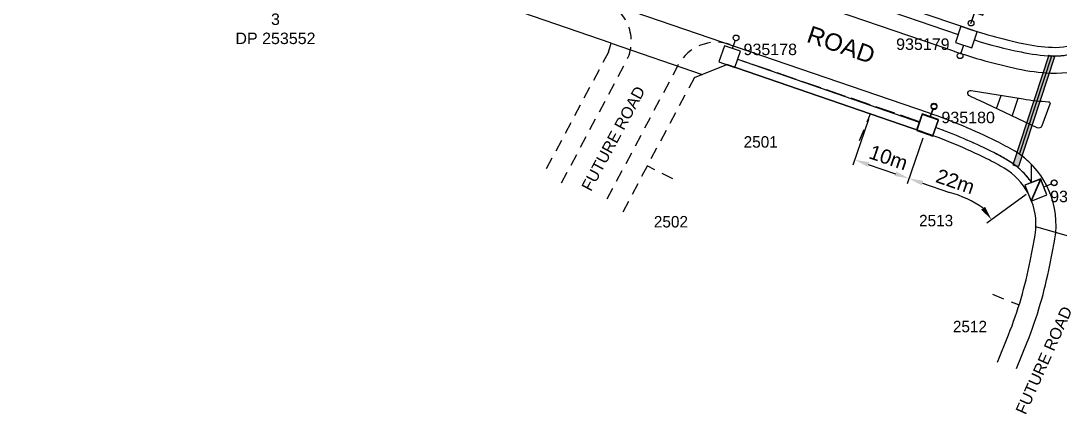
# Model space of a CAD drawing. Header units: metres. Extents: x 305550 to 306428, y 6276370 to 6276957.
# Drawn here: x 305936.1 to 306117.4, y 6276379.2 to 6276447.9 of the extents above; entities that cross this region are included whole.
import ezdxf
from ezdxf.enums import TextEntityAlignment as Align

# ---------------------------------------------------------------- set-up
doc = ezdxf.new("R2010")
doc.units = ezdxf.units.M
doc.header["$LTSCALE"] = 0.7
doc.linetypes.add('Dash', pattern=[5, 3, -2])
doc.linetypes.add('IE Trench LV', pattern=[6.5, 5, -1.5])
doc.layers.get('0').update_dxf_attribs({"color": 6})
for name, color, linetype in [('_User Miscellaneous1', 3, 'Continuous'), ('_User Miscellaneous11', 7, 'Continuous'), ('_User Miscellaneous3', 11, 'Continuous'), ('_User Miscellaneous7', 150, 'Continuous'), ('_User Miscellaneous8', 7, 'Continuous'), ('_User Miscellaneous9', 8, 'Continuous'), ('Cadastre Developer_SP_NEW', 4, 'Continuous'), ('Cadastre Roads_SP_NEW', 8, 'Continuous'), ('Duct_SP_NEW', 2, 'Continuous'), ('Mains_LV_NEW_R6', 2, 'Continuous'), ('Mains_LV_NEW_T84', 2, 'Continuous'), ('SupportsUG_SP_LV_SL_NEW', 2, 'Continuous'), ('Trench_SP_NEW', 2, 'Continuous')]:
    doc.layers.add(name, color=color, linetype=linetype)
doc.layers.add('_User Miscellaneous5', color=7, linetype='Continuous', lineweight=35)
doc.layers.add('_User Notes', color=7, linetype='Continuous', plot=False)
doc.styles.add('ARIAL', font='arial.ttf', dxfattribs={"height": 2})
doc.styles.add('ARIAL 2.5', font='arial.ttf', dxfattribs={"height": 2.5})
doc.styles.add('ARIAL 3.0', font='arial.ttf', dxfattribs={"height": 3})
doc.styles.add('Dot', font='dotfont.shx', dxfattribs={"height": 2})
doc.styles.add('POLE_LABEL', font='arial.ttf')
doc.styles.add('SL_LABEL', font='arial.ttf')
doc.styles.get("Standard").update_dxf_attribs({"font": 'arial.ttf'})
doc.styles.add('style1', font='iso3098b.shx')
doc.linetypes.add('Cable New UG', pattern='A,8,-1,["x",style1,S=3.5,R=0,X=0.35,Y=-1],-3.5', length=12.5)
doc.linetypes.add('Cable Z', pattern='A,8,-1,["Z",Standard,S=2.5,R=0,X=0.35,Y=-1.25],-3.5', length=12.5)
doc.linetypes.add('IE Trench HV', pattern='A,8,-2,["/",style1,S=2.5,R=0,X=0.1,Y=-1],-4.5', length=14.5)
doc.dimstyles.new('DIM 1000', dxfattribs={"dimtxt": 2.5, "dimasz": 2.5, "dimexe": 1, "dimexo": 1, "dimgap": 1, "dimtad": 1, "dimdec": 0, "dimzin": 0, "dimdsep": 46, "dimtxsty": 'ARIAL 2.5', "dimcen": 1, "dimclrd": 3, "dimclre": 3, "dimclrt": 7, "dimadec": 0, "dimazin": 0, "dimtfac": 1, "dimtdec": 0, "dimtix": 1, "dimtmove": 0, "dimatfit": 3, "dimfxl": 1, "dimtolj": 1, "dimtzin": 0, "dimarcsym": 0})

# ---------------------------------------------------------------- blocks, each defined once
blk = doc.blocks.new('*U130')
at = {"layer": '_User Miscellaneous7', "lineweight": -3}
for points in [[(-0.02, 2.96), (-0.02, 4.41)], [(-1.51, 2.96), (1.48, -0.03)]]:
    blk.add_lwpolyline(points, dxfattribs=at)
blk.add_lwpolyline([(-1.51, -0.01), (1.46, -0.01), (1.46, 2.96), (-1.51, 2.96)], close=True, dxfattribs=at)
blk.add_circle((-0.02, 4.91), 0.5, dxfattribs=at)
at = {"layer": '_User Miscellaneous8', "color": 2, "lineweight": -3}
blk.add_lwpolyline([(-1.49, 0), (1.49, 0), (1.49, 2.97), (-1.49, 2.97)], close=True, dxfattribs=at)
at = {"layer": '_User Miscellaneous9', "color": 2, "lineweight": -3}
blk.add_lwpolyline([(-1.49, 2.97), (1.5, -0.01)], dxfattribs=at)
at = {"style": 'POLE_LABEL', "flags": 9}
blk.add_attdef('STRUCTURE_PLANT_NUMBER', text='', height=0.2, dxfattribs=at).set_placement((1.64, 1.73), align=Align.MIDDLE_LEFT)
for tag, flags, p in [('STREET_CODE', 9, (1.64, 1.49)), ('OWNED_BY', 9, (1.64, 1.09)), ('OPERATED_BY', 9, (1.64, 0.89)), ('STATE', 9, (1.64, 0.49)), ('COLUMN_TYPE', 9, (1.64, 1.29)), ('MAINTAINED_BY', 9, (1.64, 0.69)), ('USAGE', 9, (1.64, 0.29)), ('LEGEND', 9, (1.64, 0.09)), ('SUBURB', 9, (1.64, -0.31)), ('STREETNAME', 9, (1.64, -0.51)), ('Z', 1, (1.64, -1.31)), ('PARENT', 9, (1.64, -0.11)), ('LOCATION', 9, (1.64, -0.71)), ('NOTES', 9, (1.64, -0.91)), ('LABEL_ALIGNMENT', 9, (1.64, -1.11))]:
    blk.add_attdef(tag, text='', height=0.2, dxfattribs=dict(flags=flags)).set_placement(p, align=Align.MIDDLE_LEFT)
at = {"layer": '_User Miscellaneous5', "style": 'ARIAL', "flags": 8}
blk.add_attdef('ASSET_NUM', text='', height=2, dxfattribs=at).set_placement((2, 3.49), align=Align.MIDDLE_LEFT)
blk = doc.blocks.new('*U39')
at = {"layer": '_User Miscellaneous8', "color": 2}
blk.add_line((0, 0), (0, 1.45), dxfattribs=at)
blk.add_circle((0, 1.95), 0.5, dxfattribs=at)
for tag, p, flags in [('Z', (0, 0), 1), ('OPERATED_BY', (0, -9.61), 9)]:
    blk.add_attdef(tag, p, '', height=0.2, dxfattribs=dict(flags=flags))
at = {"style": 'SL_LABEL', "flags": 9}
blk.add_attdef('STREET_CODE', text='', height=0.2, dxfattribs=at).set_placement((0, -0.2), align=Align.MIDDLE_LEFT)
at = {"flags": 9}
for tag, p in [('CONSTRUCTED_VOLTAGE', (0, -0.4)), ('CONTROL_TYPE', (0, -0.6)), ('OPERATING_VOLTAGE', (0, -1.4)), ('ORIENTATION', (0, -1.6)), ('OWNED_BY', (0, -1.8)), ('LANTERN_PURPOSE', (0, -0.8)), ('LANTERN_TYPE', (0, -1)), ('NO_PHASES', (0, -1.2)), ('STATE', (0, -2)), ('CEXIST', (0, -2.4)), ('CNEW', (0, -2.6)), ('CNUMBER', (0, -2.8)), ('CREMOVE', (0, -3)), ('CREPLACE', (0, -3.2)), ('USAGE', (0, -2.2)), ('LKINGHEIGHT', (0, -3.4)), ('LBRACKET', (0, -3.6)), ('LBRACKETVOCAB', (0, -3.8)), ('LCATEGORY', (0, -4)), ('LCHARGE1', (0, -4.2)), ('LCHARGE1PERCENT', (0, -4.4)), ('LCHARGE2', (0, -4.6)), ('LCHARGE2PERCENT', (0, -4.8)), ('LCHARGE3', (0, -5)), ('LCHARGE3PERCENT', (0, -5.2)), ('LEXIST', (0, -5.4)), ('LLAMP', (0, -5.6)), ('LLAMPVOCAB', (0, -5.8)), ('LMAST', (0, -6)), ('LMASTVOCAB', (0, -6.2)), ('LNEW', (0, -6.4)), ('LANTNUMBER', (0, -6.6)), ('LOUTREACH', (0, -7)), ('LOUTREACHVOCAB', (0, -7.2)), ('SUBURB', (0, -8.6)), ('STREETNAME', (0, -8.8)), ('LRATECODE', (0, -7.4)), ('LREMOVE', (0, -7.6)), ('LREPLACE', (0, -7.8)), ('LTYPE', (0, -8)), ('LTYPEVOCAB', (0, -8.2)), ('LEGEND', (0, -8.4)), ('LOCATION', (0, -9)), ('NOTES', (0, -9.2)), ('MAINTAINED_BY', (0, -9.86))]:
    blk.add_attdef(tag, text='', height=0.2, dxfattribs=at).set_placement(p, align=Align.MIDDLE_LEFT)
at = {"layer": '_User Notes', "style": 'SL_LABEL', "flags": 8}
blk.add_attdef('ASSET_NUM', text='', height=2.5, dxfattribs=at).set_placement((2, 2), align=Align.MIDDLE_LEFT)
at = {"layer": '_User Notes', "flags": 8}
blk.add_attdef('LNUMBER', text='', height=2.5, dxfattribs=at).set_placement((1.2, -2.8), align=Align.MIDDLE_LEFT)
blk = doc.blocks.new('*U129')
at = {"layer": '_User Miscellaneous7', "lineweight": -3}
blk.add_lwpolyline([(0.04, 2.86), (0.04, 4.31)], dxfattribs=at)
blk.add_lwpolyline([(-1.44, -0.11), (1.53, -0.11), (1.53, 2.86), (-1.44, 2.86)], close=True, dxfattribs=at)
blk.add_circle((0.04, 4.81), 0.5, dxfattribs=at)
at = {"layer": '_User Miscellaneous8', "color": 2, "lineweight": -3}
blk.add_lwpolyline([(-1.49, 0), (1.49, 0), (1.49, 2.97), (-1.49, 2.97)], close=True, dxfattribs=at)
at = {"style": 'POLE_LABEL', "flags": 9}
blk.add_attdef('STRUCTURE_PLANT_NUMBER', text='', height=0.2, dxfattribs=at).set_placement((1.64, 1.73), align=Align.MIDDLE_LEFT)
for tag, flags, p in [('STREET_CODE', 9, (1.64, 1.49)), ('OWNED_BY', 9, (1.64, 1.09)), ('OPERATED_BY', 9, (1.64, 0.89)), ('STATE', 9, (1.64, 0.49)), ('COLUMN_TYPE', 9, (1.64, 1.29)), ('MAINTAINED_BY', 9, (1.64, 0.69)), ('USAGE', 9, (1.64, 0.29)), ('LEGEND', 9, (1.64, 0.09)), ('SUBURB', 9, (1.64, -0.31)), ('STREETNAME', 9, (1.64, -0.51)), ('Z', 1, (1.64, -1.31)), ('PARENT', 9, (1.64, -0.11)), ('LOCATION', 9, (1.64, -0.71)), ('NOTES', 9, (1.64, -0.91)), ('LABEL_ALIGNMENT', 9, (1.64, -1.11))]:
    blk.add_attdef(tag, text='', height=0.2, dxfattribs=dict(flags=flags)).set_placement(p, align=Align.MIDDLE_LEFT)
at = {"layer": '_User Miscellaneous5', "style": 'ARIAL', "flags": 8}
blk.add_attdef('ASSET_NUM', text='', height=2, dxfattribs=at).set_placement((2, 3.49), align=Align.MIDDLE_LEFT)
blk = doc.blocks.new('*D184')
at = {"layer": '_User Miscellaneous3', "color": 3, "lineweight": -2, "transparency": 16777216}
for p, q in [((306084, 6276430.66), (306081.25, 6276422.67)), ((306093.46, 6276427.41), (306090.71, 6276419.42)), ((306083.94, 6276422.8), (306088.67, 6276421.18))]:
    blk.add_line(p, q, dxfattribs=at)
at = {"layer": '_User Miscellaneous3', "color": 3, "transparency": 16777216}
for points in [[(306084.08, 6276423.2), (306083.81, 6276422.41), (306081.58, 6276423.62)], [(306088.81, 6276421.57), (306088.54, 6276420.79), (306091.03, 6276420.37)]]:
    blk.add_solid(points, dxfattribs=at)
at = {"layer": 'Defpoints', "color": 0, "transparency": 16777216}
for p in [(306084.32, 6276431.61), (306093.78, 6276428.35), (306091.03, 6276420.37)]:
    blk.add_point(p, dxfattribs=at)
at = {"layer": '_User Miscellaneous3', "color": 7, "transparency": 16777216, "insert": (306087.47, 6276424), "char_height": 2.5, "attachment_point": 5, "rotation": 341.0258, "style": 'ARIAL 2.5'}
blk.add_mtext('\\A1;10m', dxfattribs=at)
blk = doc.blocks.new('*U212')
at = {"layer": '_User Miscellaneous7', "lineweight": -3}
blk.add_lwpolyline([(0, 2.97), (0, 4.42)], dxfattribs=at)
blk.add_lwpolyline([(-1.49, 0), (1.48, 0), (1.48, 2.97), (-1.49, 2.97)], close=True, dxfattribs=at)
blk.add_circle((0, 4.92), 0.5, dxfattribs=at)
at = {"layer": '_User Miscellaneous8', "color": 2, "lineweight": -3}
blk.add_lwpolyline([(-1.49, 0), (1.48, 0), (1.48, 2.97), (-1.49, 2.97)], close=True, dxfattribs=at)
at = {"style": 'POLE_LABEL', "flags": 9}
blk.add_attdef('STRUCTURE_PLANT_NUMBER', text='', height=0.2, dxfattribs=at).set_placement((1.64, 1.73), align=Align.MIDDLE_LEFT)
for tag, flags, p in [('STREET_CODE', 9, (1.64, 1.48)), ('OWNED_BY', 9, (1.64, 1.09)), ('OPERATED_BY', 9, (1.64, 0.89)), ('STATE', 9, (1.64, 0.49)), ('COLUMN_TYPE', 9, (1.64, 1.29)), ('MAINTAINED_BY', 9, (1.64, 0.69)), ('USAGE', 9, (1.64, 0.29)), ('LEGEND', 9, (1.64, 0.09)), ('SUBURB', 9, (1.64, -0.31)), ('STREETNAME', 9, (1.64, -0.51)), ('Z', 1, (1.64, -1.31)), ('PARENT', 9, (1.64, -0.11)), ('LOCATION', 9, (1.64, -0.71)), ('NOTES', 9, (1.64, -0.91)), ('LABEL_ALIGNMENT', 9, (1.64, -1.11))]:
    blk.add_attdef(tag, text='', height=0.2, dxfattribs=dict(flags=flags)).set_placement(p, align=Align.MIDDLE_LEFT)
at = {"layer": '_User Miscellaneous5', "style": 'ARIAL', "flags": 8}
blk.add_attdef('ASSET_NUM', text='', height=2, dxfattribs=at).set_placement((2, 3.49), align=Align.MIDDLE_LEFT)
blk = doc.blocks.new('*U292')
at = {"layer": '_User Miscellaneous7', "lineweight": -3}
blk.add_lwpolyline([(0, -3.03), (0, -1.58)], dxfattribs=at)
blk.add_lwpolyline([(-1.49, -6), (1.49, -6), (1.49, -3.03), (-1.49, -3.03)], close=True, dxfattribs=at)
blk.add_circle((0, -1.08), 0.5, dxfattribs=at)
at = {"layer": '_User Miscellaneous8', "color": 2, "lineweight": -3}
blk.add_lwpolyline([(-1.49, 0), (1.49, 0), (1.49, 2.97), (-1.49, 2.97)], close=True, dxfattribs=at)
at = {"style": 'POLE_LABEL', "flags": 9}
blk.add_attdef('STRUCTURE_PLANT_NUMBER', text='', height=0.2, dxfattribs=at).set_placement((1.64, 1.73), align=Align.MIDDLE_LEFT)
for tag, flags, p in [('STREET_CODE', 9, (1.64, 1.49)), ('OWNED_BY', 9, (1.64, 1.09)), ('OPERATED_BY', 9, (1.64, 0.89)), ('STATE', 9, (1.64, 0.49)), ('COLUMN_TYPE', 9, (1.64, 1.29)), ('MAINTAINED_BY', 9, (1.64, 0.69)), ('USAGE', 9, (1.64, 0.29)), ('LEGEND', 9, (1.64, 0.09)), ('SUBURB', 9, (1.64, -0.31)), ('STREETNAME', 9, (1.64, -0.51)), ('Z', 1, (1.64, -1.31)), ('PARENT', 9, (1.64, -0.11)), ('LOCATION', 9, (1.64, -0.71)), ('NOTES', 9, (1.64, -0.91)), ('LABEL_ALIGNMENT', 9, (1.64, -1.11))]:
    blk.add_attdef(tag, text='', height=0.2, dxfattribs=dict(flags=flags)).set_placement(p, align=Align.MIDDLE_LEFT)
at = {"layer": '_User Miscellaneous5', "style": 'ARIAL', "flags": 8}
blk.add_attdef('ASSET_NUM', text='', height=2, dxfattribs=at).set_placement((2, 3.49), align=Align.MIDDLE_LEFT)
blk = doc.blocks.new('*D214')
at = {"layer": '_User Miscellaneous1', "color": 3, "lineweight": -2, "transparency": 16777216}
for p, q in [((306082.97, 6276453.86), (306084.88, 6276459.41)), ((306101.07, 6276452.79), (306086.92, 6276457.65)), ((306101.85, 6276447.37), (306103.76, 6276452.92))]:
    blk.add_line(p, q, dxfattribs=at)
at = {"layer": '_User Miscellaneous1', "color": 3, "transparency": 16777216}
for points in [[(306087.05, 6276458.05), (306086.78, 6276457.26), (306084.55, 6276458.47)], [(306101.2, 6276453.18), (306100.93, 6276452.39), (306103.43, 6276451.98)]]:
    blk.add_solid(points, dxfattribs=at)
at = {"layer": 'Defpoints', "color": 0, "transparency": 16777216}
for p in [(306084.55, 6276458.47), (306082.64, 6276452.91), (306101.52, 6276446.42)]:
    blk.add_point(p, dxfattribs=at)
at = {"layer": '_User Miscellaneous1', "color": 7, "transparency": 16777216, "insert": (306093.86, 6276457.67), "char_height": 2.5, "attachment_point": 5, "rotation": 341.0269, "style": 'ARIAL 2.5'}
blk.add_mtext('\\A1;20m', dxfattribs=at)

msp = doc.modelspace()

# ---------------------------------------------------------------- hatches: boundary and pattern name
at = {"layer": '_User Miscellaneous11'}
h = msp.add_hatch(color=256, dxfattribs=at)
h.dxf.hatch_style = 1
h.paths.add_polyline_path([(306116.43, 6276441.57), (306115.44, 6276441.89), (306109.17, 6276422.74), (306110.15, 6276422.42)])

# ---------------------------------------------------------------- linework, layer by layer
at = {"layer": '_User Miscellaneous3', "color": 3}
for p, q in [((306093.46, 6276427.41), (306090.71, 6276419.42)), ((306093.4, 6276419.55), (306098.13, 6276417.93)), ((306111.46, 6276417.54), (306104.64, 6276412.57))]:
    msp.add_line(p, q, dxfattribs=at)
msp.add_arc((306092.67, 6276398.75), 19.94, 55.4728, 74.1167, dxfattribs=at)
for points in [[(306093.53, 6276419.95), (306093.26, 6276419.16), (306091.04, 6276420.37)], [(306104.31, 6276415.42), (306103.63, 6276414.93), (306105.44, 6276413.16)]]:
    msp.add_solid(points, dxfattribs=at)
at = {"layer": 'Cadastre Developer_SP_NEW'}
for p, q in [((306066.72, 6276458.38), (306101.52, 6276446.43)), ((306038.64, 6276442.41), (306039.11, 6276443.97)), ((306053.62, 6276437.98), (306059.29, 6276440.21))]:
    msp.add_line(p, q, dxfattribs=at)
at = {"layer": 'Cadastre Developer_SP_NEW', "linetype": 'Dash'}
for p, q in [((306038.64, 6276442.41), (306027.37, 6276421.24)), ((306082.41, 6276426.98), (306084.32, 6276431.61)), ((306049.88, 6276420.32), (306045.4, 6276422.55)), ((306105.59, 6276400.17), (306110.25, 6276398.31))]:
    msp.add_line(p, q, dxfattribs=at)
at = {"layer": 'Cadastre Developer_SP_NEW'}
msp.add_lwpolyline([(306039.11, 6276443.97), (305929.2, 6276481.74)], dxfattribs=at)
at = {"layer": 'Cadastre Developer_SP_NEW', "flags": 128}
for points in [[(306039.11, 6276443.97), (306054.98, 6276438.52)], [(306134.42, 6276405.85), (306113.19, 6276411.9)]]:
    msp.add_lwpolyline(points, dxfattribs=at)
msp.add_lwpolyline([(306113.19, 6276411.9, 0.27274), (306107.62, 6276422.16)], format="xyb", dxfattribs=at)
at = {"layer": 'Cadastre Developer_SP_NEW'}
msp.add_lwpolyline([(306106.49, 6276388.31), (306108.41, 6276393.12, 0.046732), (306112.17, 6276405.92), (306112.99, 6276410.11, 0.03938), (306113.19, 6276411.9)], format="xyb", dxfattribs=at)
for centre, radius, start, end in [((306131.14, 6276537.22), 95.5, 251.0352, 257.7811), ((306117.38, 6276473.7), 30.5, 257.7811, 267.4114), ((306116.48, 6276453.72), 10.5, 267.4114, 296.0496)]:
    msp.add_arc(centre, radius, start, end, dxfattribs=at)
at = {"layer": 'Cadastre Roads_SP_NEW', "flags": 128}
for points in [[(306170.89, 6276483.28), (306225.45, 6276548.11, 0.035915), (306246.52, 6276577.14), (306270, 6276614.92, 0.410925), (306267.66, 6276625.21), (306192.88, 6276672.84, 0.409746), (306182.59, 6276670.64, -0.000892), (306180.61, 6276667.66), (306129.18, 6276590.19, 0.007102), (306113.87, 6276566.4), (306081.25, 6276514.11, 0.063272), (306065.88, 6276480.71), (306060.47, 6276463.49, 0.406595), (306065.18, 6276454.15), (306098.64, 6276442.65, 0.029443), (306109.97, 6276439.49, 0.042045), (306115.8, 6276438.73, 0.125612), (306123.06, 6276440.24, -0.076543), (306127.57, 6276441.64, 0.113962), (306135.94, 6276444.95, 0.035074), (306140.87, 6276448.88, 0.032012), (306149.72, 6276458.12, 0.00006), (306149.72, 6276458.12)], [(306116.63, 6276410.92, 0.288209), (306109.42, 6276425.16)], [(306109.82, 6276387.2), (306111.66, 6276391.82, 0.046732), (306115.6, 6276405.25), (306116.42, 6276409.44, 0.025024), (306116.63, 6276410.92)]]:
    msp.add_lwpolyline(points, format="xyb", dxfattribs=at)
at = {"layer": 'Cadastre Roads_SP_NEW', "linetype": 'Dash', "flags": 128}
for points in [[(306030.47, 6276419.62), (306041.73, 6276440.76, 0.461463), (306037.55, 6276451.38)], [(306059.87, 6276443.71, 0.368491), (306050.81, 6276440.15), (306037.83, 6276415.78)]]:
    msp.add_lwpolyline(points, format="xyb", dxfattribs=at)
at = {"layer": 'Cadastre Roads_SP_NEW', "flags": 128}
msp.add_lwpolyline([(306115.36, 6276433.75, -0.506556), (306115.63, 6276433.34), (306114.21, 6276429.52, -0.43966), (306113.39, 6276429.19), (306103.33, 6276433.94, 0.00319), (306101.59, 6276434.75, -0.874815), (306101.88, 6276435.7), (306110.93, 6276434.22, 0.027847)], format="xyb", close=True, dxfattribs=at)
for points in [[(306106.3, 6276432.54), (306107.09, 6276434.85)], [(306109.03, 6276431.25), (306110.09, 6276434.36)]]:
    msp.add_lwpolyline(points, dxfattribs=at)
at = {"layer": 'Duct_SP_NEW'}
for p, q in [((306115.44, 6276441.89), (306109.17, 6276422.74)), ((306115.44, 6276441.89), (306115.94, 6276441.73)), ((306116.43, 6276441.57), (306110.15, 6276422.42)), ((306116.43, 6276441.57), (306115.94, 6276441.73)), ((306109.17, 6276422.74), (306109.66, 6276422.58)), ((306110.15, 6276422.42), (306109.66, 6276422.58))]:
    msp.add_line(p, q, dxfattribs=at)
at = {"layer": 'Mains_LV_NEW_R6', "linetype": 'Cable Z', "flags": 128}
for points in [[(306112.41, 6276422.81, 0.045463), (306110.33, 6276424.57), (306115.94, 6276441.73, 0.065859), (306119.07, 6276442, 0.059263), (306121.75, 6276442.94, -0.076543), (306127.12, 6276444.61, 0.095395), (306133.19, 6276446.75)], [(306112.43, 6276419.64, 0.083924), (306109.23, 6276422.93, 0.026165), (306105.31, 6276425.13, 0.026759), (306095.67, 6276429.27)]]:
    msp.add_lwpolyline(points, format="xyb", dxfattribs=at)
msp.add_lwpolyline([(306092.87, 6276430.13), (306061.17, 6276441.13)], dxfattribs=at)
at = {"layer": 'Mains_LV_NEW_T84', "linetype": 'Cable New UG', "flags": 128}
msp.add_lwpolyline([(306112.42, 6276419.66), (306112.41, 6276422.81)], dxfattribs=at)
at = {"layer": 'Trench_SP_NEW', "linetype": 'IE Trench HV', "flags": 128}
msp.add_lwpolyline([(306067.64, 6276456.48), (306099.64, 6276445.49)], dxfattribs=at)
at = {"layer": 'Trench_SP_NEW', "linetype": 'IE Trench LV', "flags": 128}
for points in [[(306115.94, 6276441.73, 0.071818), (306119.35, 6276442.07, 0.053313), (306121.75, 6276442.94, -0.076543), (306127.12, 6276444.61, 0.095395), (306133.19, 6276446.75)], [(306112.43, 6276419.64, 0.108126), (306108.39, 6276423.45, 0.020425), (306105.31, 6276425.13, 0.026759), (306095.67, 6276429.27)]]:
    msp.add_lwpolyline(points, format="xyb", dxfattribs=at)
at = {"layer": 'Trench_SP_NEW', "linetype": 'IE Trench HV', "flags": 128}
msp.add_lwpolyline([(306102.45, 6276444.53, 0.030141), (306110.61, 6276442.42, 0.042045), (306115.94, 6276441.73)], format="xyb", dxfattribs=at)
at = {"layer": 'Trench_SP_NEW', "linetype": 'IE Trench LV', "flags": 128}
msp.add_lwpolyline([(306092.87, 6276430.25), (306061.17, 6276441.13)], dxfattribs=at)

# ---------------------------------------------------------------- block references
at = {"layer": 'SupportsUG_SP_LV_SL_NEW', "ltscale": 0.5}
ref = msp.add_blockref('*U292', (306101.52, 6276446.43), dxfattribs=dict(at, rotation=161.2766016285224))
ref.add_attrib('ASSET_NUM_001', '935179', (306088.8, 6276442.78), dxfattribs={"layer": '_User Miscellaneous5', "height": 2, "style": 'ARIAL'})
ref = msp.add_blockref('*U212', (306059.29, 6276440.21), dxfattribs=dict(at, rotation=341.0352441571829))
ref.add_attrib('ASSET_NUM_001', '935178', (306062.19, 6276441.87), dxfattribs={"layer": '_User Miscellaneous5', "height": 2, "style": 'ARIAL'})
for p, rotation in [((306060.25, 6276443.02), 341.0352441571829), ((306100.57, 6276443.61), 161.2766016285224), ((306094.76, 6276431.16), 340.7004823392753), ((306114.57, 6276418.88), 291.4898044936465)]:
    msp.add_blockref('*U39', p, dxfattribs=dict(at, rotation=rotation))
ref = msp.add_blockref('*U129', (306093.78, 6276428.35), dxfattribs=dict(at, rotation=340.7004823392753))
ref.add_attrib('ASSET_NUM_001', '935180', (306096.7, 6276430), dxfattribs={"layer": '_User Miscellaneous5', "height": 2, "style": 'ARIAL'})
ref = msp.add_blockref('*U130', (306111.8, 6276417.79), dxfattribs=dict(at, rotation=291.4898044936465))
ref.add_attrib('ASSET_NUM_001', '935182', (306115.66, 6276416.22), dxfattribs={"layer": '_User Miscellaneous5', "height": 2, "style": 'ARIAL'})

# ---------------------------------------------------------------- texts
at = {"layer": '_User Miscellaneous3', "color": 7, "insert": (306099.14, 6276419.85), "char_height": 2.5, "attachment_point": 5, "rotation": 341.0258, "style": 'ARIAL 2.5'}
msp.add_mtext('\\A1;22m', dxfattribs=at)
at = {"layer": 'Cadastre Developer_SP_NEW', "char_height": 2, "attachment_point": 7, "style": 'Dot', "bg_fill": 3, "box_fill_scale": 1.1, "bg_fill_color": 256, "bg_fill_transparency": 0}
for s, insert in [('2501', (306062.21, 6276425.71)), ('2502', (306046.55, 6276411.79)), ('2513', (306092.8, 6276411.99)), ('2512', (306098.7, 6276393.51))]:
    msp.add_mtext(s, dxfattribs=dict(at, insert=insert))
at = {"layer": 'Cadastre Roads_SP_NEW'}
for s, width, insert, char_height, attachment_point, rotation, style in [('ROAD', 15.7329, (306073.98, 6276447.08), 3, 1, 341.0352, 'ARIAL 3.0'), ('FUTURE ROAD', 26.3057, (306039.48, 6276427.32), 2, 5, 61.7543, 'ARIAL'), ('FUTURE ROAD', 37.2684, (306114.58, 6276388.65), 2, 5, 65.9731, 'ARIAL')]:
    msp.add_mtext_dynamic_manual_height_columns(s, width=width, gutter_width=4, heights=[0], dxfattribs=dict(at, insert=insert, char_height=char_height, attachment_point=attachment_point, rotation=rotation, style=style))

# ---------------------------------------------------------------- dimensions: what is measured, and where the dimension line sits
at = {"layer": '_User Miscellaneous1'}
dim = msp.add_linear_dim(base=(306084.55, 6276458.47), p1=(306101.52, 6276446.42), p2=(306082.64, 6276452.91), angle=161.0269, dimstyle='DIM 1000', override={"dimpost": 'm'}, dxfattribs=at)
dim.commit()
dim.dimension.update_dxf_attribs({"geometry": '*D214', "text_midpoint": (306093.12, 6276455.52), "dimtype": 161})
at = {"layer": '_User Miscellaneous3'}
dim = msp.add_linear_dim(base=(306091.03, 6276420.37), p1=(306084.32, 6276431.61), p2=(306093.78, 6276428.35), angle=341.0258, dimstyle='DIM 1000', override={"dimlfac": -1, "dimpost": 'm'}, dxfattribs=at)
dim.commit()
dim.dimension.update_dxf_attribs({"geometry": '*D184', "text_midpoint": (306086.73, 6276421.85), "dimtype": 161})

# ---------------------------------------------------------------- next in the draw order: linework, layer by layer
at = {"layer": 'Cadastre Developer_SP_NEW'}
msp.add_line((306059.29, 6276440.21), (306093.25, 6276428.54), dxfattribs=at)
at = {"layer": 'Cadastre Developer_SP_NEW', "linetype": 'Dash'}
msp.add_line((306053.62, 6276437.98), (306040.93, 6276414.16), dxfattribs=at)
at = {"layer": 'Cadastre Developer_SP_NEW', "flags": 128}
msp.add_lwpolyline([(306107.62, 6276422.16, 0.020425), (306104.64, 6276423.79, 0.032013), (306093.25, 6276428.54), (306059.29, 6276440.21)], format="xyb", dxfattribs=at)
at = {"layer": 'Cadastre Roads_SP_NEW', "flags": 128}
msp.add_lwpolyline([(306036.27, 6276451.82), (306094.39, 6276431.85, -0.032013), (306106.19, 6276426.93, -0.020425), (306109.42, 6276425.16, -0.020425)], format="xyb", dxfattribs=at)

# ---------------------------------------------------------------- next in the draw order: texts
at = {"layer": 'Cadastre Developer_SP_NEW', "insert": (305980.56, 6276446.45), "char_height": 2, "attachment_point": 5, "style": 'ARIAL', "bg_fill": 3, "box_fill_scale": 1.1, "bg_fill_color": 256, "bg_fill_transparency": 0}
msp.add_mtext('3\\PDP 253552', dxfattribs=at)

doc.saveas('drawing.dxf')
